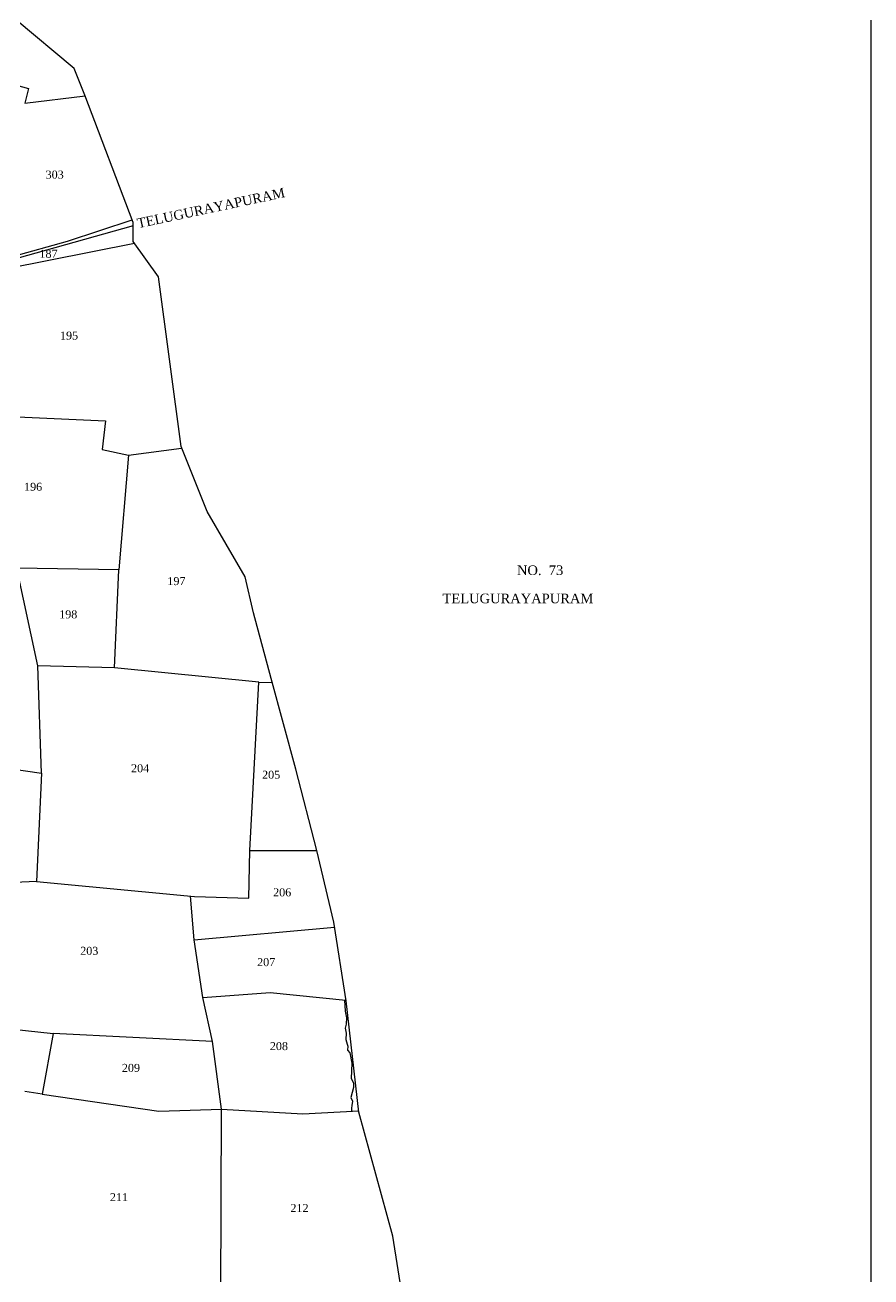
# Model space of a CAD drawing. Header units: millimetres. Extents: x 260 to 998, y -364 to 781.
# Drawn here: x 733.5 to 997.6, y -1.1 to 389.9 of the extents above; entities that cross this region are included whole.
import ezdxf

# ---------------------------------------------------------------- set-up
doc = ezdxf.new("R2010")
doc.units = ezdxf.units.MM
doc.header["$MEASUREMENT"] = 0
doc.linetypes.add('ACAD_ISO02W100', pattern=[15, 12, -3])
doc.linetypes.add('BORDER', pattern=[1.75, 0.5, -0.25, 0.5, -0.25, 0, -0.25])
for name, color, linetype in [('CARTTRACK', 30, 'ACAD_ISO02W100'), ('NALA', 4, 'Continuous'), ('SURVEY_BND', 7, 'Continuous'), ('SURVEY_NO', 7, 'Continuous'), ('TEXT', 7, 'Continuous')]:
    doc.layers.add(name, color=color, linetype=linetype)
doc.layers.add('VILL_BOUNDARY', color=6, linetype='BORDER', lineweight=30)
doc.styles.get("Standard").update_dxf_attribs({"font": 'TIMES.TTF', "height": 2})

msp = doc.modelspace()

# ---------------------------------------------------------------- linework, layer by layer
at = {"linetype": 'ByBlock', "lineweight": 30}
msp.add_lwpolyline([(259.62, 781.17), (997.64, 781.17), (997.64, -363.61), (259.62, -363.61)], close=True, dxfattribs=at)
at = {"layer": 'CARTTRACK', "linetype": 'ByBlock'}
msp.add_lwpolyline([(767.25, 327.16), (715.65, 312.68), (712.17, 310.11), (711.51, 298.62), (702.74, 288.83), (701.9, 259.13), (674.36, 252.67), (659.08, 223.47), (656.83, 193), (653.31, 160.2), (654.9, 129.41), (634.41, 60.75), (635.33, 42.7), (649.06, -3.33), (670.6, -63.04), (668.27, -94.3), (670.37, -122.7), (674.57, -131.51), (683.03, -138.36), (688.03, -149.31), (691.18, -154.32), (680.94, -179.98), (673.2, -194.26)], dxfattribs=at)
at = {"layer": 'NALA', "linetype": 'ByBlock'}
msp.add_lwpolyline([(833.3, 85.4), (833.43, 81.97), (833.87, 79.82), (833.81, 77.91), (833.43, 76.66), (833.78, 75.05), (833.72, 73.05), (834.13, 71.66), (834.31, 71.01), (834.22, 69.74), (834.94, 68.98), (835.53, 65.67), (835.5, 63.34), (835.38, 60.87), (836.05, 59.54), (836.08, 58.14), (835.64, 56.52), (835.21, 55.01), (835.73, 53.83), (835.56, 52.47), (835.44, 51.6), (835.49, 50.69)], dxfattribs=at)
at = {"layer": 'SURVEY_BND', "linetype": 'ByBlock'}
for points in [[(721.4, 373.76), (734.58, 370.04), (733.41, 365.47), (752.28, 367.74)], [(728.44, 343.31), (729.61, 317.61), (746.81, 322.44), (766.94, 329.07)], [(714.15, 311.18), (767.68, 321.73)], [(719.59, 268.07), (758.6, 266.28), (757.62, 257.35), (765.85, 255.57), (782.37, 257.8)], [(765.85, 255.57), (762.85, 219.8), (730.99, 220.32), (712.72, 223.47), (708.01, 239.76)], [(666.97, 189.21), (667.98, 159.82), (685.27, 157.51), (726.22, 155.91), (727.92, 157.81), (738.71, 156.25), (737.53, 189.75), (730.99, 220.32)], [(761.41, 189.16), (762.85, 219.8)], [(806.48, 184.66), (761.41, 189.16), (737.53, 189.75)], [(737.15, 122.42), (786.44, 117.74), (803.45, 117.19), (803.75, 132.14), (806.48, 184.66), (810.73, 184.59)], [(738.71, 156.25), (737.15, 122.42), (725.44, 121.94), (724.99, 127.19)], [(803.75, 132.14), (824.67, 132.13)], [(789.08, 86.18), (786.35, 104.25), (785.14, 117.86)], [(786.35, 104.25), (830.13, 108.18)], [(792.07, 72.51), (789.08, 86.18), (810.09, 87.79), (833.73, 85.36)], [(721.97, 77.14), (742.27, 74.96), (738.85, 56.04), (733.5, 56.89)], [(738.85, 56.04), (775.25, 50.74), (794.91, 51.3), (792.07, 72.51), (742.27, 74.96)], [(794.65, -6.7), (794.91, 51.3), (820.27, 49.93), (837.72, 50.8)]]:
    msp.add_lwpolyline(points, dxfattribs=at)
at = {"layer": 'VILL_BOUNDARY', "linetype": 'ByBlock'}
msp.add_lwpolyline([(853.31, -19.82), (848.36, 11.64), (837.77, 50.37), (833.76, 85.14), (829.89, 109.75), (824.67, 132.13), (818.05, 157.56), (810.4, 185.83), (804.89, 206.28), (802.27, 217.58), (790.39, 238.01), (782.3, 258.27), (775.17, 311.25), (767.25, 322.34), (767.25, 328.25), (752.19, 367.99), (748.84, 376.32), (730.46, 391.68)], dxfattribs=at)

# ---------------------------------------------------------------- texts
at = {"layer": 'SURVEY_NO', "linetype": 'ByBlock'}
for s, p in [('303', (739.95, 341.93)), ('187', (738.01, 317.19)), ('195', (744.43, 291.66)), ('196', (733.22, 244.44)), ('197', (777.96, 214.99)), ('198', (744.18, 204.61)), ('204', (766.62, 156.55)), ('205', (807.53, 154.52)), ('206', (810.98, 117.8)), ('203', (750.75, 99.54)), ('207', (805.98, 96)), ('208', (809.96, 69.78)), ('209', (763.76, 62.98)), ('211', (760.01, 22.61)), ('212', (816.38, 19.22))]:
    msp.add_text(s, height=2.5, dxfattribs=at).set_placement(p)
at = {"layer": 'TEXT', "linetype": 'ByBlock'}
msp.add_text('TELUGURAYAPURAM', height=3, rotation=11.9537, dxfattribs=at).set_placement((768.86, 326.43))
for s, p in [('NO.  73', (887.11, 218.14)), ('TELUGURAYAPURAM', (863.88, 209.32))]:
    msp.add_text(s, height=3, dxfattribs=at).set_placement(p)

doc.saveas('drawing.dxf')
